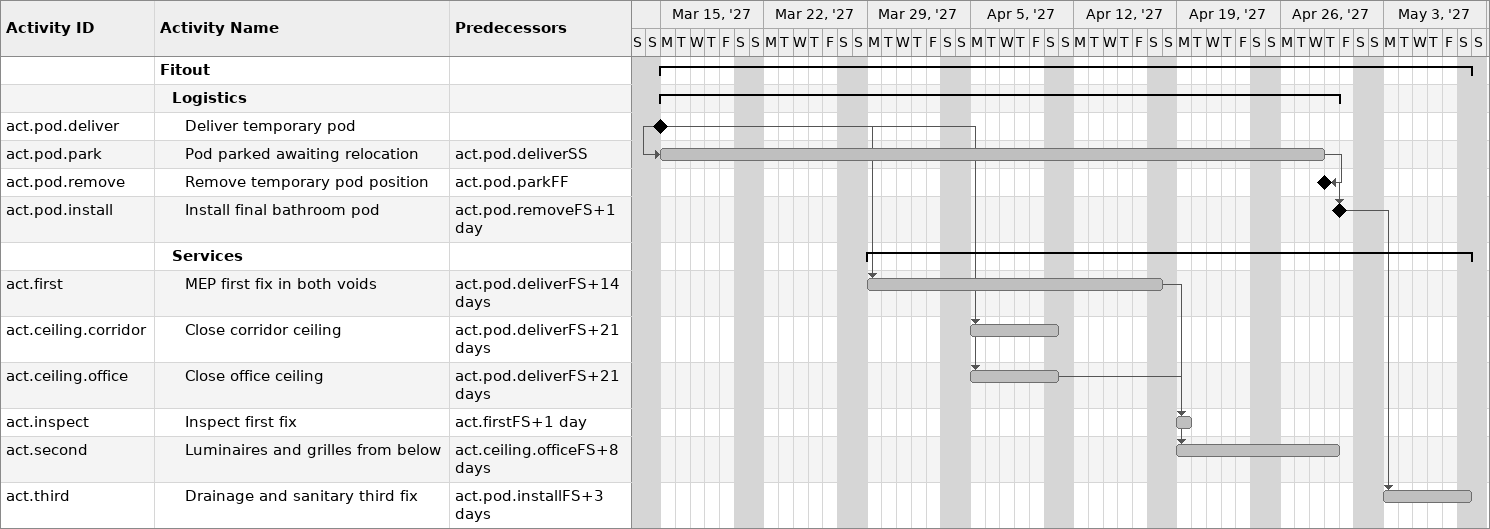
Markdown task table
| ID | Level | Task | Start | Finish | Predecessors |
|---|---|---|---|---|---|
|  | 1 | **Fitout** | 2027-03-15 | 2027-05-09 |  |
|  | 2 | **Logistics** | 2027-03-15 | 2027-04-30 |  |
| act.pod.deliver | 3 | Deliver temporary pod (milestone) | 2027-03-15 | 2027-03-15 |  |
| act.pod.park | 3 | Pod parked awaiting relocation | 2027-03-15 | 2027-04-29 | act.pod.deliverSS |
| act.pod.remove | 3 | Remove temporary pod position (milestone) | 2027-04-29 | 2027-04-29 | act.pod.parkFF |
| act.pod.install | 3 | Install final bathroom pod (milestone) | 2027-04-30 | 2027-04-30 | act.pod.removeFS+1d |
|  | 2 | **Services** | 2027-03-29 | 2027-05-09 |  |
| act.first | 3 | MEP first fix in both voids | 2027-03-29 | 2027-04-18 | act.pod.deliverFS+14d |
| act.ceiling.corridor | 3 | Close corridor ceiling | 2027-04-05 | 2027-04-11 | act.pod.deliverFS+21d |
| act.ceiling.office | 3 | Close office ceiling | 2027-04-05 | 2027-04-11 | act.pod.deliverFS+21d |
| act.inspect | 3 | Inspect first fix | 2027-04-19 | 2027-04-20 | act.firstFS+1d |
| act.second | 3 | Luminaires and grilles from below | 2027-04-19 | 2027-04-30 | act.ceiling.officeFS+8d |
| act.third | 3 | Drainage and sanitary third fix | 2027-05-03 | 2027-05-09 | act.pod.installFS+3d |
